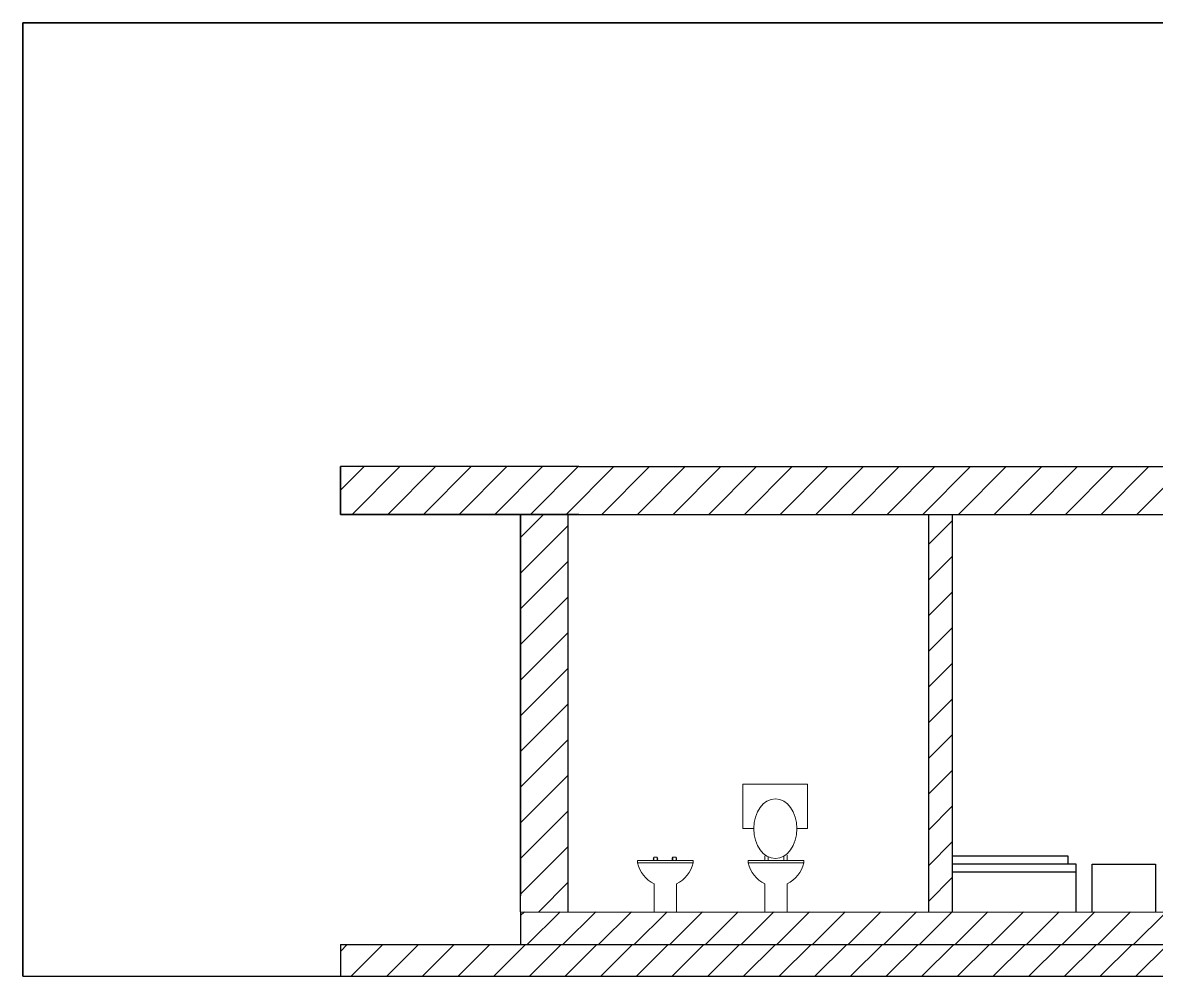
# Model space of a CAD drawing. Header units: centimetres. Extents: x -3096 to 17897, y -3131 to 15798.
# Drawn here: x 12130 to 12843, y 2039 to 2639 of the extents above; entities that cross this region are included whole.
import ezdxf

# ---------------------------------------------------------------- set-up
doc = ezdxf.new("R2010")
doc.units = ezdxf.units.CM

msp = doc.modelspace()

# ---------------------------------------------------------------- hatches: boundary and pattern name
at = {"transparency": 33554508}
h = msp.add_hatch(dxfattribs=at)
h.set_pattern_fill('ANSI31', color=256, scale=5)
h.set_pattern_definition([(45, (10118.907, 0), (-11.22532, 11.22532), [])])
h.paths.add_polyline_path([(13803.33, 2079.23), (12443.33, 2079.89), (12443.33, 2059.23), (13803.33, 2059.23)])
h = msp.add_hatch(dxfattribs=at)
h.set_pattern_fill('ANSI31', color=256, scale=5)
h.set_pattern_definition([(45, (10125.583, -14.767), (-11.22532, 11.22532), [])])
h.paths.add_polyline_path([(12330, 2059.23), (12330, 2039.23), (13930, 2039.23), (13930, 2059.23)])

# ---------------------------------------------------------------- linework, layer by layer
for p, q in [((12130, 2639.23), (14130, 2639.23)), ((12130, 2039.23), (12130, 2639.23)), ((13110.77, 2639.23), (12130, 2639.23)), ((12130, 2639.23), (12130, 2039.23)), ((12480, 2359.89), (12330, 2359.89)), ((12330, 2359.89), (12330, 2329.89)), ((12330, 2329.89), (12330, 2359.89)), ((12480, 2359.89), (13780, 2359.89)), ((12330, 2329.89), (13780, 2329.89)), ((12480, 2329.89), (12330, 2329.89)), ((12443.33, 2079.89), (12443.33, 2329.89)), ((12443.33, 2329.89), (12443.33, 2089.89)), ((12443.33, 2079.89), (12443.33, 2329.89)), ((12473.33, 2079.89), (12473.33, 2329.89)), ((12700, 2329.89), (12700, 2079.89)), ((12715, 2329.89), (12715, 2079.89)), ((12788, 2114.89), (12715, 2114.89)), ((12788, 2109.89), (12788, 2114.89)), ((12793, 2109.89), (12715, 2109.89)), ((12715, 2104.89), (12793, 2104.89)), ((12793, 2079.89), (12793, 2109.89)), ((12803, 2079.89), (12803, 2109.89)), ((12803, 2109.89), (12843, 2109.89)), ((12843, 2109.89), (12843, 2079.89)), ((12443.33, 2079.89), (13803.33, 2079.23)), ((12443.33, 2079.89), (12443.33, 2059.23)), ((12330, 2059.23), (13930, 2059.23)), ((12330, 2059.23), (12330, 2039.23)), ((12480, 2059.23), (12480, 2059.23)), ((12330, 2043.13), (12330, 2043.13)), ((12130, 2039.23), (12330, 2039.23)), ((12330, 2039.23), (13930, 2039.23))]:
    msp.add_line(p, q)
at = {"linetype": 'Continuous', "transparency": 33554508}
for p, q in [((12330, 2345.01), (12344.88, 2359.89)), ((12337.33, 2329.89), (12367.33, 2359.89)), ((12359.78, 2329.89), (12389.78, 2359.89)), ((12382.23, 2329.89), (12412.23, 2359.89)), ((12404.68, 2329.89), (12434.68, 2359.89)), ((12427.13, 2329.89), (12457.13, 2359.89)), ((12449.58, 2329.89), (12479.58, 2359.89)), ((12472.03, 2329.89), (12502.03, 2359.89)), ((12494.48, 2329.89), (12524.48, 2359.89)), ((12516.93, 2329.89), (12546.93, 2359.89)), ((12539.38, 2329.89), (12569.38, 2359.89)), ((12561.84, 2329.89), (12591.84, 2359.89)), ((12584.29, 2329.89), (12614.29, 2359.89)), ((12606.74, 2329.89), (12636.74, 2359.89)), ((12629.19, 2329.89), (12659.19, 2359.89)), ((12651.64, 2329.89), (12681.64, 2359.89)), ((12674.09, 2329.89), (12704.09, 2359.89)), ((12696.54, 2329.89), (12726.54, 2359.89)), ((12718.99, 2329.89), (12748.99, 2359.89)), ((12741.44, 2329.89), (12771.44, 2359.89)), ((12763.89, 2329.89), (12793.89, 2359.89)), ((12786.34, 2329.89), (12816.34, 2359.89)), ((12808.79, 2329.89), (12838.79, 2359.89)), ((12831.24, 2329.89), (12861.24, 2359.89)), ((12443.33, 2315.41), (12457.81, 2329.89)), ((12700, 2310.9), (12715, 2325.9)), ((12443.33, 2292.95), (12473.33, 2322.95)), ((12443.33, 2270.5), (12473.33, 2300.5)), ((12700, 2288.45), (12715, 2303.45)), ((12443.33, 2248.05), (12473.33, 2278.05)), ((12700, 2266), (12715, 2281)), ((12443.33, 2225.6), (12473.33, 2255.6)), ((12700, 2243.55), (12715, 2258.55)), ((12443.33, 2203.15), (12473.33, 2233.15)), ((12700, 2221.1), (12715, 2236.1)), ((12700, 2198.65), (12715, 2213.65)), ((12443.33, 2180.7), (12473.33, 2210.7)), ((12700, 2176.2), (12715, 2191.2)), ((12443.33, 2158.25), (12473.33, 2188.25)), ((12443.33, 2135.8), (12473.33, 2165.8)), ((12700, 2153.74), (12715, 2168.74)), ((12443.33, 2113.35), (12473.33, 2143.35)), ((12700, 2131.29), (12715, 2146.29)), ((12443.33, 2090.9), (12473.33, 2120.9)), ((12700, 2108.84), (12715, 2123.84)), ((12454.76, 2079.89), (12473.33, 2098.45)), ((12700, 2086.39), (12715, 2101.39))]:
    msp.add_line(p, q, dxfattribs=at)
at = {"color": 7, "lineweight": 0}
for p, q in [((12583.13, 2132.14), (12583.13, 2160.22)), ((12583.13, 2160.22), (12623.86, 2160.22)), ((12623.86, 2160.22), (12623.86, 2132.14)), ((12590.15, 2132.14), (12583.13, 2132.14)), ((12623.86, 2132.14), (12617.24, 2132.14)), ((12516.92, 2110.63), (12516.92, 2112.03)), ((12516.92, 2112.03), (12552.03, 2112.03)), ((12527.19, 2112.03), (12527.19, 2114.14)), ((12527.19, 2114.14), (12529.3, 2114.14)), ((12529.3, 2114.14), (12529.3, 2112.03)), ((12539.11, 2112.03), (12539.11, 2114.14)), ((12539.11, 2114.14), (12541.22, 2114.14)), ((12541.22, 2114.14), (12541.22, 2112.03)), ((12552.03, 2112.03), (12552.03, 2110.63)), ((12586.53, 2110.63), (12586.53, 2112.03)), ((12586.53, 2112.03), (12621.63, 2112.03)), ((12597.06, 2112.03), (12597.06, 2115.08)), ((12599.17, 2112.03), (12599.17, 2114.13)), ((12609, 2112.03), (12609, 2114.43)), ((12611.1, 2112.03), (12611.1, 2115.53)), ((12621.63, 2112.03), (12621.63, 2110.63)), ((12552.03, 2110.63), (12516.92, 2110.63)), ((12621.63, 2110.63), (12586.53, 2110.63)), ((12527.45, 2097.44), (12527.45, 2079.89)), ((12541.49, 2097.44), (12541.49, 2079.89)), ((12597.06, 2097.44), (12597.06, 2079.89)), ((12611.1, 2097.44), (12611.1, 2079.89))]:
    msp.add_line(p, q, dxfattribs=at)
for centre, radius, start, end in [((12528.59, 2113.09), 1.75, 143.06524, 216.93476), ((12527.9, 2113.09), 1.75, 323.06524, 36.93476), ((12540.51, 2113.09), 1.75, 143.06524, 216.93476), ((12539.82, 2113.09), 1.75, 323.06524, 36.93476), ((12535.95, 2115.02), 19.53, 193.00419, 244.20764), ((12533, 2115.02), 19.53, 295.79236, 346.99581), ((12605.56, 2115.02), 19.53, 193.00419, 244.20764), ((12602.6, 2115.02), 19.53, 295.79236, 346.99581)]:
    msp.add_arc(centre, radius, start, end, dxfattribs=at)
msp.add_ellipse((12603.7, 2132.14), major_axis=(0, -18.8), ratio=0.720583, dxfattribs=at)

doc.saveas('drawing.dxf')
